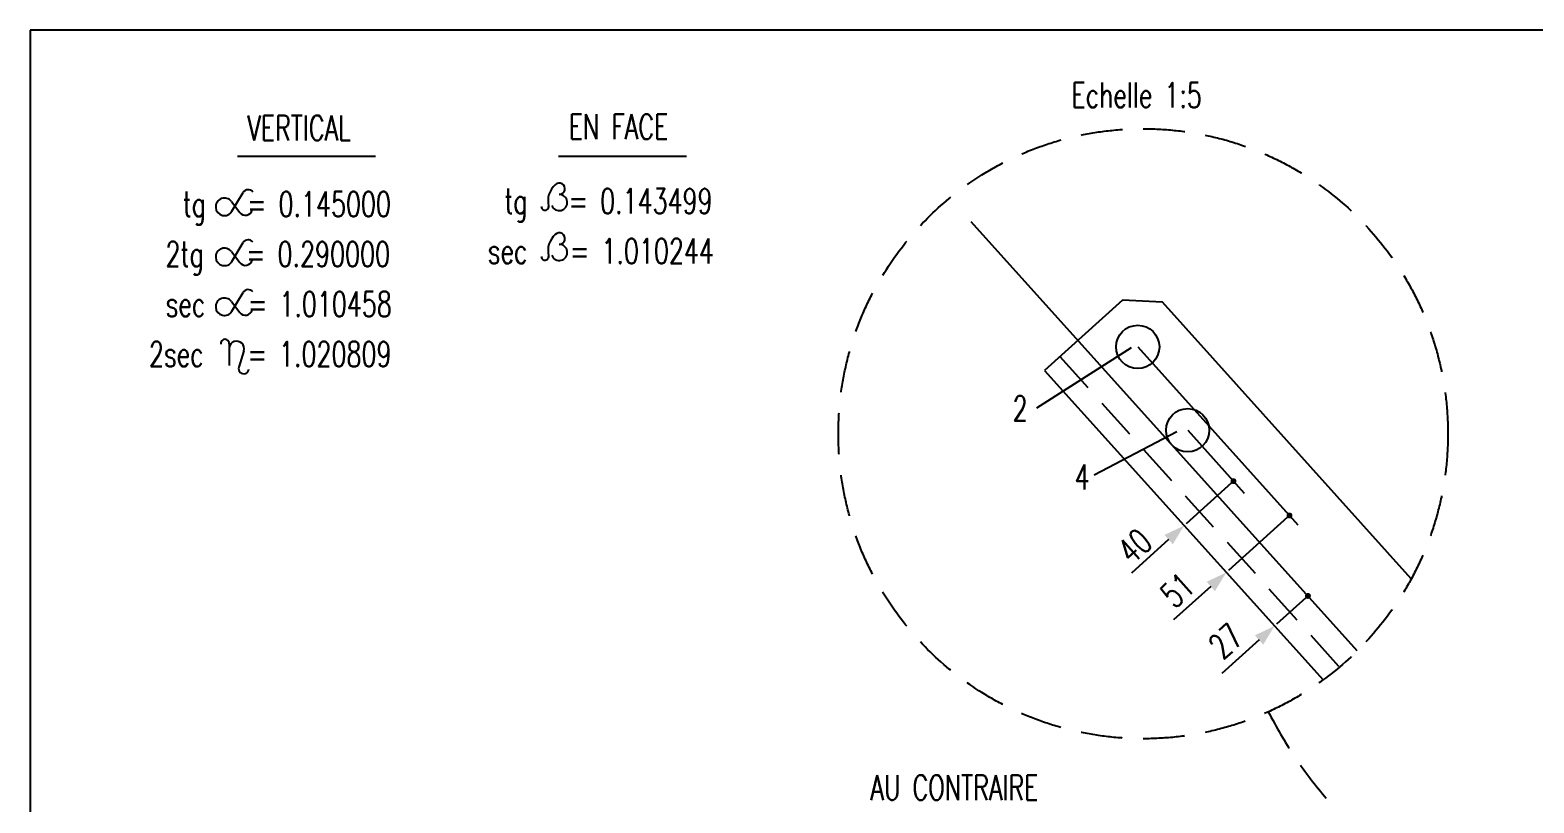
# Model space of a CAD drawing. Extents: x 72871 to 85036, y -56371 to -47761.
# Drawn here: x 72871 to 75580, y -49152 to -47761 of the extents above; entities that cross this region are included whole.
import ezdxf

# ---------------------------------------------------------------- set-up
doc = ezdxf.new("R2010")
doc.units = 0
doc.header["$LTSCALE"] = 150
doc.header["$MEASUREMENT"] = 0
doc.linetypes.add('DASHED', pattern=[0.75, 0.5, -0.25])
doc.layers.get('0').update_dxf_attribs({"linetype": 'CONTINUOUS'})
for name, color, linetype in [('ASSI', 3, 'CONTINUOUS'), ('FORI', 2, 'CONTINUOUS'), ('LINEA-MEDIA', 7, 'CONTINUOUS'), ('LINEA_ANG', 2, 'CONTINUOUS'), ('LS', 7, 'CONTINUOUS'), ('QT_MAL', 7, 'CONTINUOUS'), ('TESTI_A_P', 7, 'CONTINUOUS'), ('TRAT-Y', 7, 'DASHED')]:
    doc.layers.add(name, color=color, linetype=linetype)
doc.styles.add('RS', font='ROMANS8.shx', dxfattribs={"width": 0.7})
doc.dimstyles.new('FRECCE1', dxfattribs={"dimtxt": 45, "dimasz": 5, "dimexe": 0, "dimexo": 0, "dimgap": 1, "dimtad": 1, "dimdec": 0, "dimzin": 0, "dimdsep": 46, "dimtxsty": 'RS', "dimblk1": 'QUOTP', "dimblk2": 'QUOTF', "dimsah": 1, "dimcen": 0, "dimclrd": 2, "dimclre": 2, "dimclrt": 7, "dimadec": 0, "dimazin": 0, "dimtfac": 1, "dimtdec": 0, "dimtix": 1, "dimtmove": 2, "dimatfit": 3, "dimldrblk": 'QUOTP', "dimfxl": 1, "dimtolj": 1, "dimtzin": 0, "dimarcsym": 0})

# ---------------------------------------------------------------- blocks, each defined once
blk = doc.blocks.new('16')
blk.add_circle((0, 0), 1)
blk = doc.blocks.new('QUOTP')
at = {"layer": 'ASSI', "color": 2, "const_width": 1.07}
blk.add_lwpolyline([(-0.53, 0, 1), (0.53, 0, 1)], format="xyb", close=True, dxfattribs=at)
blk = doc.blocks.new('QUOTF')
at = {"layer": 'LS', "color": 2}
blk.add_line((7.5, 0), (25.5, 0), dxfattribs=at)
blk.add_solid([(7.5, 2.25), (0, 0), (7.5, -2.25)], dxfattribs=at)
blk = doc.blocks.new('*D148')
at = {"layer": 'QT_MAL', "color": 2, "lineweight": -2, "transparency": 16777216}
blk.add_line((75035.1, -48576.5), (74953.6, -48649.9), dxfattribs=at)
at = {"layer": 'QT_MAL', "color": 2, "lineweight": -2, "transparency": 16777216, "xscale": 5, "yscale": 5, "zscale": 5}
for name, p, rotation in [('QUOTP', (75038.8, -48573.2), 42.02440670776979), ('QUOTF', (74949.9, -48653.3), 222.0244067077698)]:
    blk.add_blockref(name, p, dxfattribs=dict(at, rotation=rotation))
at = {"layer": 'QT_MAL', "color": 7, "transparency": 16777216, "insert": (74860.8, -48690.1), "char_height": 45, "attachment_point": 5, "rotation": 42.0244, "style": 'RS'}
blk.add_mtext('\\A1;40', dxfattribs=at)
blk = doc.blocks.new('*D149')
at = {"layer": 'QT_MAL', "color": 2, "lineweight": -2, "transparency": 16777216}
blk.add_line((75136, -48638.3), (75029.6, -48734.2), dxfattribs=at)
at = {"layer": 'QT_MAL', "color": 2, "lineweight": -2, "transparency": 16777216, "xscale": 5, "yscale": 5, "zscale": 5}
for name, p, rotation in [('QUOTP', (75139.7, -48635), 42.02440670776979), ('QUOTF', (75025.8, -48737.6), 222.0244067077698)]:
    blk.add_blockref(name, p, dxfattribs=dict(at, rotation=rotation))
at = {"layer": 'QT_MAL', "color": 7, "transparency": 16777216, "insert": (74937.9, -48769.3), "char_height": 45, "attachment_point": 5, "rotation": 42.0244, "style": 'RS'}
blk.add_mtext('\\A1;51', dxfattribs=at)
blk = doc.blocks.new('*D150')
at = {"layer": 'QT_MAL', "color": 2, "lineweight": -2, "transparency": 16777216}
blk.add_line((75169.2, -48783.1), (75116.4, -48830.6), dxfattribs=at)
at = {"layer": 'QT_MAL', "color": 2, "lineweight": -2, "transparency": 16777216, "xscale": 5, "yscale": 5, "zscale": 5}
for name, p, rotation in [('QUOTP', (75172.9, -48779.8), 42.02440670776979), ('QUOTF', (75112.7, -48834), 222.0244067077698)]:
    blk.add_blockref(name, p, dxfattribs=dict(at, rotation=rotation))
at = {"layer": 'QT_MAL', "color": 7, "transparency": 16777216, "insert": (75024.9, -48861.1), "char_height": 45, "attachment_point": 5, "rotation": 42.0244, "style": 'RS'}
blk.add_mtext('\\A1;27', dxfattribs=at)

msp = doc.modelspace()

# ---------------------------------------------------------------- linework, layer by layer
at = {"layer": 'LINEA-MEDIA'}
for p, q in [((73244.697, -47988.503), (73493.336, -47988.503)), ((73823.23, -47988.503), (74053.452, -47988.503)), ((73233.948, -48069.964), (73248.839, -48089.66)), ((73234.938, -48087.518), (73254.936, -48053.747)), ((73233.948, -48160.093), (73248.839, -48179.79)), ((73234.938, -48177.648), (73254.936, -48143.876)), ((73234.938, -48267.402), (73254.936, -48233.63)), ((73233.948, -48249.847), (73248.839, -48269.544)), ((73229.785, -48325.899), (73229.785, -48365.266)), ((73256.183, -48338.85), (73247.134, -48367.912))]:
    msp.add_line(p, q, dxfattribs=at)
for centre, radius, start, end in [((73264.065, -48059.152), 10.609, 36.935571, 149.368163), ((73843.198, -48068.523), 38.997, 132.141042, 193.778634), ((73824.386, -48046.92), 10.37, 270, 135.157666), ((73221.361, -48079.479), 15.779, 37.08899, 329.368163), ((73798.739, -48079.001), 6.691, 179.906205, 10.244605), ((73824.386, -48071.809), 14.518, 200.722607, 90), ((73258.962, -48082.008), 12.69, 217.08899, 345.851113), ((73843.198, -48158.214), 38.997, 132.141042, 193.778634), ((73824.386, -48136.611), 10.37, 270, 135.157666), ((73221.361, -48169.608), 15.779, 37.08899, 329.368163), ((73264.065, -48149.281), 10.609, 36.935571, 149.368163), ((73824.386, -48161.5), 14.518, 200.722607, 90), ((73258.962, -48172.137), 12.69, 217.08899, 345.851113), ((73798.739, -48168.692), 6.691, 179.906205, 10.244605), ((73264.065, -48239.035), 10.609, 36.935571, 149.368163), ((73221.361, -48259.362), 15.779, 37.08899, 329.368163), ((73258.962, -48261.891), 12.69, 217.08899, 345.851113), ((73222.23, -48325.344), 7.555, 355.786368, 189.399767), ((73243.219, -48334.814), 13.577, 342.70498, 171.681716), ((73255.954, -48370.659), 9.238, 162.70498, 355.007087)]:
    msp.add_arc(centre, radius, start, end, dxfattribs=at)
at = {"layer": 'LINEA_ANG'}
for p, q in [((74838.669, -48247.553), (74698.268, -48374.079)), ((74910.696, -48251.297), (74838.669, -48247.553)), ((75359.078, -48748.85), (74910.696, -48251.297)), ((74698.268, -48374.079), (75200.155, -48931.003))]:
    msp.add_line(p, q, dxfattribs=at)
at = {"layer": 'LS', "color": 6}
for p, q in [((75261.855, -48878.475), (74566.323, -48106.67)), ((74684.7, -48441.363), (74855.159, -48332.539)), ((74866.323, -48331.67), (75154.7, -48651.67)), ((74787.704, -48561.842), (74936.869, -48483.774)), ((74956.323, -48481.67), (75058.161, -48594.675))]:
    msp.add_line(p, q, dxfattribs=at)
at = {"layer": 'LS', "color": 8}
msp.add_lwpolyline([(72871.282, -47761.325), (72871.282, -56371.325), (82411.282, -56371.325), (82411.282, -55171.325), (85036.282, -55171.325), (85036.282, -47761.325), (72871.282, -47761.325)], close=True, dxfattribs=at)
at = {"layer": 'TRAT-Y'}
msp.add_line((74726.125, -48348.975), (75229.717, -48907.791), dxfattribs=at)
msp.add_circle((74876.113, -48487.882), 548.963, dxfattribs=at)
msp.add_arc((75830.938, -48612.888), 820.334, 207.242224, 257.959845, dxfattribs=at)

# ---------------------------------------------------------------- block references
at = {"layer": 'FORI', "xscale": 39, "yscale": 39, "zscale": 39}
for p in [(74866.323, -48331.67), (74956.323, -48481.67)]:
    msp.add_blockref('16', p, dxfattribs=at)

# ---------------------------------------------------------------- texts
at = {"layer": 'LINEA-MEDIA', "style": 'RS', "width": 0.7}
for s, height, p in [('VERTICAL', 45.0005, (73262.741, -47960.001)), ('EN FACE', 45.0005, (73841.424, -47957.879)), ('tg   = 0.145000', 45.00053, (73146.2, -48096.979)), ('tg   = 0.143499', 45.00053, (73725.426, -48091.547)), ('2tg   = 0.290000', 45.00053, (73115.096, -48186.98)), ('sec   = 1.010244', 45.00053, (73695.555, -48181.548)), ('sec   = 1.010458', 45.00053, (73115.427, -48276.981)), ('2sec   = 1.020809', 45.00053, (73085.379, -48366.982))]:
    msp.add_text(s, height=height, dxfattribs=at).set_placement(p)
at = {"layer": 'LS', "color": 7, "style": 'RS', "width": 0.7}
msp.add_text('Echelle 1:5', height=45, dxfattribs=at).set_placement((74746.944, -47900.841))
at = {"layer": 'LS', "color": 7, "char_height": 45, "attachment_point": 5, "style": 'RS'}
for s, insert in [('\\A1;2', (74654.472, -48442.427)), ('\\A1;4', (74766.236, -48565.995))]:
    msp.add_mtext(s, dxfattribs=dict(at, insert=insert))
at = {"layer": 'TESTI_A_P', "style": 'RS', "width": 0.7}
msp.add_text('AU CONTRAIRE', height=45, dxfattribs=at).set_placement((74385.104, -49147.188))

# ---------------------------------------------------------------- dimensions: what is measured, and where the dimension line sits
at = {"layer": 'QT_MAL'}
for base, p1, p2, text, picture, middle in [((74949.867, -48653.268), (75038.767, -48573.154), (74949.867, -48653.268), '40', '*D148', (74860.827, -48690.078)), ((75025.838, -48737.571), (75139.668, -48634.99), (75025.838, -48737.571), '51', '*D149', (74937.873, -48769.291)), ((75112.727, -48833.988), (75172.899, -48779.763), (75112.727, -48833.988), '27', '*D150', (75024.851, -48861.15))]:
    dim = msp.add_linear_dim(base=base, p1=p1, p2=p2, angle=42.024407, text=text, dimstyle='FRECCE1', dxfattribs=at)
    dim.commit()
    dim.dimension.update_dxf_attribs({"geometry": picture, "text_midpoint": middle, "dimtype": 160})

doc.saveas('drawing.dxf')
